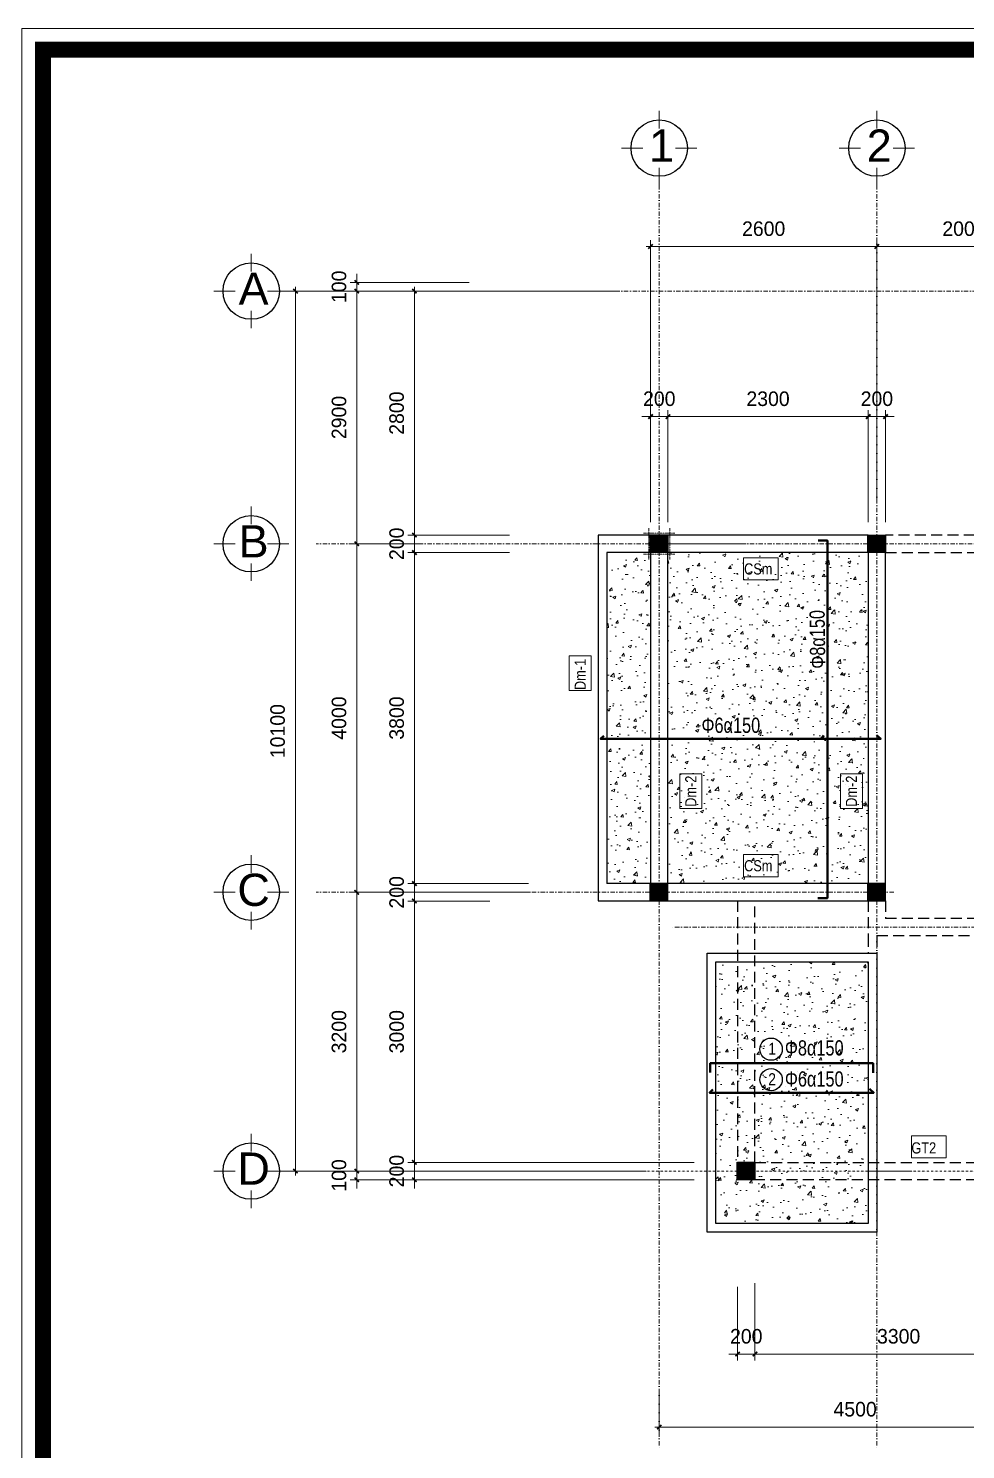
# Model space of a CAD drawing. Header units: millimetres. Extents: x 615730 to 2792744, y 139412 to 597571.
# Drawn here: x 1118834 to 1129596, y 239123 to 255435 of the extents above; entities that cross this region are included whole.
import ezdxf
from ezdxf.enums import TextEntityAlignment as Align

# ---------------------------------------------------------------- set-up
doc = ezdxf.new("R2010")
doc.units = ezdxf.units.MM
doc.header["$MEASUREMENT"] = 0
doc.header["$PDMODE"] = 34
for name, pattern in [('ACAD_ISO03W100', [30, 12, -18]), ('CAPNUOC', [4, 2.5, -0.5, 0.5, -0.5]), ('DASHDOT', [1, 0.5, -0.25, 0, -0.25]), ('HIDDEN2', [0.1875, 0.125, -0.0625])]:
    doc.linetypes.add(name, pattern=pattern)
doc.layers.get('0').update_dxf_attribs({"lineweight": 5})
for name, color, linetype, lineweight in [('0.1(9)', 9, 'Continuous', 13), ('2', 2, 'Continuous', 15), ('3', 7, 'Continuous', 18), ('CAT', 11, 'Continuous', 40), ('KT', 148, 'Continuous', 18), ('NET-THAY', 4, 'Continuous', 20), ('NETMANH', 155, 'Continuous', 13), ('NETNGOAITUONG', 1, 'Continuous', 40), ('None', 7, 'Continuous', 15), ('thay', 7, 'Continuous', 15), ('THEP DOC', 1, 'Continuous', 70), ('TIM TRUC', 149, 'DASHDOT', 9), ('TRUC', 155, 'CAPNUOC', 5), ('TUONG', 6, 'Continuous', 35), ('vat dung', 147, 'Continuous', 9), ('VLIEU', 250, 'Continuous', 9)]:
    doc.layers.add(name, color=color, linetype=linetype, lineweight=lineweight)
for name, color, linetype in [('2L', 7, 'Continuous'), ('5L', 1, 'Continuous'), ('GHI CHU', 2, 'Continuous'), ('GHICHU', 40, 'Continuous'), ('H', 252, 'Continuous'), ('L', 3, 'Continuous'), ('LAYER70', 5, 'Continuous'), ('NET MANH', 252, 'Continuous'), ('netthay', 3, 'Continuous'), ('TEXT', 2, 'Continuous')]:
    doc.layers.add(name, color=color, linetype=linetype)
doc.styles.add('BOLE', font='txt.shx')
doc.styles.add('H280', font='', dxfattribs={"height": 200})
doc.styles.add('HOA A1', font='', dxfattribs={"height": 250})
doc.styles.add('KT OZON', font='', dxfattribs={"height": 200})
doc.styles.add('STYLE1', font='')
doc.styles.add('VNI-AVO', font='vni-roms.shx')
doc.styles.get('H280').set_extended_font_data('VNI-Avo')
doc.styles.get('HOA A1').set_extended_font_data('VNI-Helve-Condense')
doc.styles.get('KT OZON').set_extended_font_data('VNI-Helve')
doc.styles.get('STYLE1').set_extended_font_data('VNI-Helve-Condense')
doc.dimstyles.new('1-50b', dxfattribs={"dimtxt": 167, "dimasz": 50, "dimexe": 75, "dimexo": 150, "dimgap": 120, "dimtad": 1, "dimdec": 0, "dimzin": 12, "dimtxsty": 'VNI-AVO', "dimblk": ']', "dimcen": 0, "dimdle": 50, "dimclrd": 252, "dimclre": 252, "dimclrt": 2, "dimadec": 0, "dimazin": 0, "dimtfac": 1, "dimtdec": 0, "dimtix": 1, "dimtmove": 2, "dimatfit": 0, "dimldrblk": 'OPEN90', "dimfxl": 1, "dimlwd": -1, "dimlwe": -1, "dimarcsym": 0})
pattern_1 = [(50, (0, 0), (358.63009, -31.37607), [37.5, -412.5]), (355, (0, 0), (-69.37567, 376.09607), [30, -330]), (100.4514, (29.9, -2.6), (289.25469, 344.71977), [31.8701, -350.57106]), (46.1842, (0, 100), (533.62052, -82.7595), [56.25, -618.75]), (96.6356, (44.47, 93.1), (467.33135, 487.05894), [47.80514, -525.8565]), (351.1842, (0, 100), (467.33097, 487.0593), [45, -495]), (21, (50, 75), (298.453526, -201.309445), [37.5, -412.5]), (326, (50, 75), (121.65767, 362.57502), [30, -330]), (71.4514, (74.87, 58.22), (420.11131, 161.26525), [31.8701, -350.57106]), (37.5, (0, 0), (6.079928, 166.446927), [0, -326, 0, -335, 0, -331.25]), (7.5, (0, 0), (131.53477, 197.205856), [0, -191, 0, -318.5, 0, -126.25]), (327.5, (-111.5, 0), (266.911218, -11.277436), [0, -125, 0, -390, 0, -517.5]), (317.5, (-161.5, 0), (291.593085, 50.05249), [0, -162.5, 0, -259, 0, -367.5])]

# ---------------------------------------------------------------- blocks, each defined once
blk = doc.blocks.new('TRUC 1')
at = {"ltscale": 50}
blk.add_circle((0, -9525), 8572, dxfattribs=at)
at = {"layer": '0.1(9)', "ltscale": 50}
for p, q in [((0, -3572), (0, 1782)), ((-4942, -9525), (-11427, -9525)), ((4942, -9525), (11427, -9525)), ((0, -15478), (0, -20832))]:
    blk.add_line(p, q, dxfattribs=at)
at = {"layer": 'TEXT', "ltscale": 50, "style": 'H280'}
blk.add_attdef('1', text='', height=10478, dxfattribs=at).set_placement((-214, -4892), align=Align.CENTER)
blk = doc.blocks.new(']')
for p, q in [((1, 0), (-1, 0)), ((0, 1), (0, -1))]:
    blk.add_line(p, q)
at = {"color": 9, "const_width": 0.4}
blk.add_lwpolyline([(-0.51, -0.51), (0.51, 0.51)], dxfattribs=at)
blk = doc.blocks.new('*D1695')
at = {"layer": 'DEFPOINTS', "color": 0, "ltscale": 10, "transparency": 16777216}
for p in [(1126178, 250979), (1125978, 249619, -13), (1126178, 249619, -13)]:
    blk.add_point(p, dxfattribs=at)
at = {"layer": 'KT', "color": 252, "ltscale": 10, "transparency": 16777216}
for p, q in [((1125978, 249769), (1125978, 251054)), ((1126178, 249769), (1126178, 251054)), ((1125928, 250979), (1125878, 250979)), ((1125978, 250979), (1126178, 250979)), ((1126228, 250979), (1126278, 250979))]:
    blk.add_line(p, q, dxfattribs=at)
at = {"layer": 'KT', "color": 252, "ltscale": 10, "transparency": 16777216, "xscale": 50, "yscale": 50, "zscale": 50}
blk.add_blockref(']', (1125978, 250979), dxfattribs=at)
at = {"layer": 'KT', "color": 252, "ltscale": 10, "transparency": 16777216, "xscale": 50, "yscale": 50, "zscale": 50, "rotation": 180}
blk.add_blockref(']', (1126178, 250979), dxfattribs=at)
at = {"layer": 'KT', "color": 2, "ltscale": 10, "transparency": 16777216, "insert": (1126078, 251183), "char_height": 167, "attachment_point": 5, "style": 'VNI-AVO'}
blk.add_mtext('200', dxfattribs=at)
blk = doc.blocks.new('_Open90')
at = {"color": 0, "linetype": 'ByBlock', "lineweight": -2}
for p, q in [((0, 0), (-1, 0)), ((-0.5, 0.5), (0, 0)), ((0, 0), (-0.5, -0.5))]:
    blk.add_line(p, q, dxfattribs=at)
blk = doc.blocks.new('*D1696')
at = {"layer": 'DEFPOINTS', "color": 0, "ltscale": 10, "transparency": 16777216}
for p in [(1128477, 250979), (1126178, 249619, -13), (1128477, 249619)]:
    blk.add_point(p, dxfattribs=at)
at = {"layer": 'KT', "color": 252, "ltscale": 10, "transparency": 16777216}
for p, q in [((1126178, 249769), (1126178, 251054)), ((1128477, 249769), (1128477, 251054)), ((1126228, 250979), (1128427, 250979))]:
    blk.add_line(p, q, dxfattribs=at)
at = {"layer": 'KT', "color": 252, "ltscale": 10, "transparency": 16777216, "xscale": 50, "yscale": 50, "zscale": 50, "rotation": 180}
blk.add_blockref(']', (1126178, 250979), dxfattribs=at)
at = {"layer": 'KT', "color": 252, "ltscale": 10, "transparency": 16777216, "xscale": 50, "yscale": 50, "zscale": 50}
blk.add_blockref(']', (1128477, 250979), dxfattribs=at)
at = {"layer": 'KT', "color": 2, "ltscale": 10, "transparency": 16777216, "insert": (1127327, 251183), "char_height": 167, "attachment_point": 5, "style": 'VNI-AVO'}
blk.add_mtext('2300', dxfattribs=at)
blk = doc.blocks.new('*D1697')
at = {"layer": 'DEFPOINTS', "color": 0, "ltscale": 10, "transparency": 16777216}
for p in [(1128677, 250979), (1128477, 249619), (1128677, 249619)]:
    blk.add_point(p, dxfattribs=at)
at = {"layer": 'KT', "color": 252, "ltscale": 10, "transparency": 16777216}
for p, q in [((1128477, 249769), (1128477, 251054)), ((1128677, 249769), (1128677, 251054)), ((1128427, 250979), (1128377, 250979)), ((1128477, 250979), (1128677, 250979)), ((1128727, 250979), (1128777, 250979))]:
    blk.add_line(p, q, dxfattribs=at)
at = {"layer": 'KT', "color": 252, "ltscale": 10, "transparency": 16777216, "xscale": 50, "yscale": 50, "zscale": 50}
blk.add_blockref(']', (1128477, 250979), dxfattribs=at)
at = {"layer": 'KT', "color": 252, "ltscale": 10, "transparency": 16777216, "xscale": 50, "yscale": 50, "zscale": 50, "rotation": 180}
blk.add_blockref(']', (1128677, 250979), dxfattribs=at)
at = {"layer": 'KT', "color": 2, "ltscale": 10, "transparency": 16777216, "insert": (1128577, 251183), "char_height": 167, "attachment_point": 5, "style": 'VNI-AVO'}
blk.add_mtext('200', dxfattribs=at)
blk = doc.blocks.new('*D1703')
at = {"layer": 'DEFPOINTS', "color": 0, "ltscale": 10, "transparency": 16777216}
for p in [(1128577, 252931), (1125978, 249856), (1128577, 249856)]:
    blk.add_point(p, dxfattribs=at)
at = {"layer": 'KT', "color": 252, "ltscale": 10, "transparency": 16777216}
for p, q in [((1125978, 250006), (1125978, 253006)), ((1128577, 250006), (1128577, 253006)), ((1126028, 252931), (1128527, 252931))]:
    blk.add_line(p, q, dxfattribs=at)
at = {"layer": 'KT', "color": 252, "ltscale": 10, "transparency": 16777216, "xscale": 50, "yscale": 50, "zscale": 50, "rotation": 180}
blk.add_blockref(']', (1125978, 252931), dxfattribs=at)
at = {"layer": 'KT', "color": 252, "ltscale": 10, "transparency": 16777216, "xscale": 50, "yscale": 50, "zscale": 50}
blk.add_blockref(']', (1128577, 252931), dxfattribs=at)
at = {"layer": 'KT', "color": 2, "ltscale": 10, "transparency": 16777216, "insert": (1127277, 253135), "char_height": 167, "attachment_point": 5, "style": 'VNI-AVO'}
blk.add_mtext('2600', dxfattribs=at)
blk = doc.blocks.new('*D1704')
at = {"layer": 'DEFPOINTS', "color": 0, "ltscale": 10, "transparency": 16777216}
for p in [(1130577, 252931), (1130577, 252419, 0), (1128577, 251956)]:
    blk.add_point(p, dxfattribs=at)
at = {"layer": 'KT', "color": 252, "ltscale": 10, "transparency": 16777216}
for p, q in [((1128577, 252106), (1128577, 253006)), ((1130577, 252569), (1130577, 253006)), ((1128627, 252931), (1130527, 252931))]:
    blk.add_line(p, q, dxfattribs=at)
at = {"layer": 'KT', "color": 252, "ltscale": 10, "transparency": 16777216, "xscale": 50, "yscale": 50, "zscale": 50, "rotation": 180}
blk.add_blockref(']', (1128577, 252931), dxfattribs=at)
at = {"layer": 'KT', "color": 252, "ltscale": 10, "transparency": 16777216, "xscale": 50, "yscale": 50, "zscale": 50}
blk.add_blockref(']', (1130577, 252931), dxfattribs=at)
at = {"layer": 'KT', "color": 2, "ltscale": 10, "transparency": 16777216, "insert": (1129577, 253135), "char_height": 167, "attachment_point": 5, "style": 'VNI-AVO'}
blk.add_mtext('2000', dxfattribs=at)
blk = doc.blocks.new('*D1712')
at = {"layer": 'DEFPOINTS', "color": 0, "ltscale": 10, "transparency": 16777216}
for p in [(1124119, 249619), (1123266, 249419), (1124509, 249419)]:
    blk.add_point(p, dxfattribs=at)
at = {"layer": 'KT', "color": 252, "ltscale": 10, "transparency": 16777216}
for p, q in [((1123969, 249619), (1123191, 249619)), ((1123266, 249669), (1123266, 249719)), ((1123266, 249619), (1123266, 249419)), ((1124359, 249419), (1123191, 249419)), ((1123266, 249369), (1123266, 249319))]:
    blk.add_line(p, q, dxfattribs=at)
at = {"layer": 'KT', "color": 252, "ltscale": 10, "transparency": 16777216, "xscale": 50, "yscale": 50, "zscale": 50}
for p, rotation in [((1123266, 249619), 270), ((1123266, 249419), 90)]:
    blk.add_blockref(']', p, dxfattribs=dict(at, rotation=rotation))
at = {"layer": 'KT', "color": 2, "ltscale": 10, "transparency": 16777216, "insert": (1123063, 249519), "char_height": 167, "attachment_point": 5, "rotation": 90, "style": 'VNI-AVO'}
blk.add_mtext('200', dxfattribs=at)
blk = doc.blocks.new('*D1713')
at = {"layer": 'DEFPOINTS', "color": 0, "ltscale": 10, "transparency": 16777216}
for p in [(1124509, 249419), (1123266, 245619), (1124725, 245619)]:
    blk.add_point(p, dxfattribs=at)
at = {"layer": 'KT', "color": 252, "ltscale": 10, "transparency": 16777216}
for p, q in [((1124359, 249419), (1123191, 249419)), ((1123266, 249369), (1123266, 245669)), ((1124575, 245619), (1123191, 245619))]:
    blk.add_line(p, q, dxfattribs=at)
at = {"layer": 'KT', "color": 252, "ltscale": 10, "transparency": 16777216, "xscale": 50, "yscale": 50, "zscale": 50}
for p, rotation in [((1123266, 249419), 90), ((1123266, 245619), 270)]:
    blk.add_blockref(']', p, dxfattribs=dict(at, rotation=rotation))
at = {"layer": 'KT', "color": 2, "ltscale": 10, "transparency": 16777216, "insert": (1123063, 247519), "char_height": 167, "attachment_point": 5, "rotation": 90, "style": 'VNI-AVO'}
blk.add_mtext('3800', dxfattribs=at)
blk = doc.blocks.new('*D1714')
at = {"layer": 'DEFPOINTS', "color": 0, "ltscale": 10, "transparency": 16777216}
for p in [(1124725, 245619), (1123266, 245419), (1124283, 245419)]:
    blk.add_point(p, dxfattribs=at)
at = {"layer": 'KT', "color": 252, "ltscale": 10, "transparency": 16777216}
for p, q in [((1123266, 245669), (1123266, 245719)), ((1124575, 245619), (1123191, 245619)), ((1123266, 245619), (1123266, 245419)), ((1124133, 245419), (1123191, 245419)), ((1123266, 245369), (1123266, 245319))]:
    blk.add_line(p, q, dxfattribs=at)
at = {"layer": 'KT', "color": 252, "ltscale": 10, "transparency": 16777216, "xscale": 50, "yscale": 50, "zscale": 50}
for p, rotation in [((1123266, 245619), 270), ((1123266, 245419), 90)]:
    blk.add_blockref(']', p, dxfattribs=dict(at, rotation=rotation))
at = {"layer": 'KT', "color": 2, "ltscale": 10, "transparency": 16777216, "insert": (1123063, 245519), "char_height": 167, "attachment_point": 5, "rotation": 90, "style": 'VNI-AVO'}
blk.add_mtext('200', dxfattribs=at)
blk = doc.blocks.new('*D1715')
at = {"layer": 'DEFPOINTS', "color": 0, "ltscale": 10, "transparency": 16777216}
for p in [(1124283, 245419), (1123266, 242419), (1126628, 242419)]:
    blk.add_point(p, dxfattribs=at)
at = {"layer": 'KT', "color": 252, "ltscale": 10, "transparency": 16777216}
for p, q in [((1124133, 245419), (1123191, 245419)), ((1123266, 245369), (1123266, 242469)), ((1126478, 242419), (1123191, 242419))]:
    blk.add_line(p, q, dxfattribs=at)
at = {"layer": 'KT', "color": 252, "ltscale": 10, "transparency": 16777216, "xscale": 50, "yscale": 50, "zscale": 50}
for p, rotation in [((1123266, 245419), 90), ((1123266, 242419), 270)]:
    blk.add_blockref(']', p, dxfattribs=dict(at, rotation=rotation))
at = {"layer": 'KT', "color": 2, "ltscale": 10, "transparency": 16777216, "insert": (1123063, 243919), "char_height": 167, "attachment_point": 5, "rotation": 90, "style": 'VNI-AVO'}
blk.add_mtext('3000', dxfattribs=at)
blk = doc.blocks.new('*D1716')
at = {"layer": 'DEFPOINTS', "color": 0, "ltscale": 10, "transparency": 16777216}
for p in [(1126628, 242419), (1123266, 242219), (1126628, 242219)]:
    blk.add_point(p, dxfattribs=at)
at = {"layer": 'KT', "color": 252, "ltscale": 10, "transparency": 16777216}
for p, q in [((1126478, 242419), (1123191, 242419)), ((1123266, 242469), (1123266, 242519)), ((1123266, 242419), (1123266, 242219)), ((1126478, 242219), (1123191, 242219)), ((1123266, 242169), (1123266, 242119))]:
    blk.add_line(p, q, dxfattribs=at)
at = {"layer": 'KT', "color": 252, "ltscale": 10, "transparency": 16777216, "xscale": 50, "yscale": 50, "zscale": 50}
for p, rotation in [((1123266, 242419), 270), ((1123266, 242219), 90)]:
    blk.add_blockref(']', p, dxfattribs=dict(at, rotation=rotation))
at = {"layer": 'KT', "color": 2, "ltscale": 10, "transparency": 16777216, "insert": (1123063, 242319), "char_height": 167, "attachment_point": 5, "rotation": 90, "style": 'VNI-AVO'}
blk.add_mtext('200', dxfattribs=at)
blk = doc.blocks.new('*D1717')
at = {"layer": 'DEFPOINTS', "color": 0, "ltscale": 10, "transparency": 16777216}
for p in [(1123266, 252419), (1125777, 252419, 0), (1124509, 249619)]:
    blk.add_point(p, dxfattribs=at)
at = {"layer": 'KT', "color": 252, "ltscale": 10, "transparency": 16777216}
for p, q in [((1125627, 252419), (1123191, 252419)), ((1123266, 249669), (1123266, 252369)), ((1124359, 249619), (1123191, 249619))]:
    blk.add_line(p, q, dxfattribs=at)
at = {"layer": 'KT', "color": 252, "ltscale": 10, "transparency": 16777216, "xscale": 50, "yscale": 50, "zscale": 50}
for p, rotation in [((1123266, 252419), 90), ((1123266, 249619), 270)]:
    blk.add_blockref(']', p, dxfattribs=dict(at, rotation=rotation))
at = {"layer": 'KT', "color": 2, "ltscale": 10, "transparency": 16777216, "insert": (1123063, 251019), "char_height": 167, "attachment_point": 5, "rotation": 90, "style": 'VNI-AVO'}
blk.add_mtext('2800', dxfattribs=at)
blk = doc.blocks.new('*D1718')
at = {"layer": 'DEFPOINTS', "color": 0, "ltscale": 10, "transparency": 16777216}
for p in [(1123502, 252419), (1122604, 249519), (1123502, 249519)]:
    blk.add_point(p, dxfattribs=at)
at = {"layer": 'KT', "color": 252, "ltscale": 10, "transparency": 16777216}
for p, q in [((1123352, 252419), (1122529, 252419)), ((1122604, 252369), (1122604, 249569)), ((1123352, 249519), (1122529, 249519))]:
    blk.add_line(p, q, dxfattribs=at)
at = {"layer": 'KT', "color": 252, "ltscale": 10, "transparency": 16777216, "xscale": 50, "yscale": 50, "zscale": 50}
for p, rotation in [((1122604, 252419), 90), ((1122604, 249519), 270)]:
    blk.add_blockref(']', p, dxfattribs=dict(at, rotation=rotation))
at = {"layer": 'KT', "color": 2, "ltscale": 10, "transparency": 16777216, "insert": (1122401, 250969), "char_height": 167, "attachment_point": 5, "rotation": 90, "style": 'VNI-AVO'}
blk.add_mtext('2900', dxfattribs=at)
blk = doc.blocks.new('*D1719')
at = {"layer": 'DEFPOINTS', "color": 0, "ltscale": 10, "transparency": 16777216}
for p in [(1123502, 249519), (1122604, 245519), (1124746, 245519)]:
    blk.add_point(p, dxfattribs=at)
at = {"layer": 'KT', "color": 252, "ltscale": 10, "transparency": 16777216}
for p, q in [((1123352, 249519), (1122529, 249519)), ((1122604, 249469), (1122604, 245569)), ((1124596, 245519), (1122529, 245519))]:
    blk.add_line(p, q, dxfattribs=at)
at = {"layer": 'KT', "color": 252, "ltscale": 10, "transparency": 16777216, "xscale": 50, "yscale": 50, "zscale": 50}
for p, rotation in [((1122604, 249519), 90), ((1122604, 245519), 270)]:
    blk.add_blockref(']', p, dxfattribs=dict(at, rotation=rotation))
at = {"layer": 'KT', "color": 2, "ltscale": 10, "transparency": 16777216, "insert": (1122401, 247519), "char_height": 167, "attachment_point": 5, "rotation": 90, "style": 'VNI-AVO'}
blk.add_mtext('4000', dxfattribs=at)
blk = doc.blocks.new('*D1720')
at = {"layer": 'DEFPOINTS', "color": 0, "ltscale": 10, "transparency": 16777216}
for p in [(1124746, 245519), (1122604, 242319), (1126078, 242319)]:
    blk.add_point(p, dxfattribs=at)
at = {"layer": 'KT', "color": 252, "ltscale": 10, "transparency": 16777216}
for p, q in [((1124596, 245519), (1122529, 245519)), ((1122604, 245469), (1122604, 242369)), ((1125928, 242319), (1122529, 242319))]:
    blk.add_line(p, q, dxfattribs=at)
at = {"layer": 'KT', "color": 252, "ltscale": 10, "transparency": 16777216, "xscale": 50, "yscale": 50, "zscale": 50}
for p, rotation in [((1122604, 245519), 90), ((1122604, 242319), 270)]:
    blk.add_blockref(']', p, dxfattribs=dict(at, rotation=rotation))
at = {"layer": 'KT', "color": 2, "ltscale": 10, "transparency": 16777216, "insert": (1122401, 243919), "char_height": 167, "attachment_point": 5, "rotation": 90, "style": 'VNI-AVO'}
blk.add_mtext('3200', dxfattribs=at)
blk = doc.blocks.new('*D1721')
at = {"layer": 'DEFPOINTS', "color": 0, "ltscale": 10, "transparency": 16777216}
for p in [(1124047, 242319), (1122604, 242219), (1124047, 242219)]:
    blk.add_point(p, dxfattribs=at)
at = {"layer": 'KT', "color": 252, "ltscale": 10, "transparency": 16777216}
for p, q in [((1122604, 242369), (1122604, 242419)), ((1123897, 242319), (1122529, 242319)), ((1122604, 242319), (1122604, 242219)), ((1123897, 242219), (1122529, 242219)), ((1122604, 242169), (1122604, 242119))]:
    blk.add_line(p, q, dxfattribs=at)
at = {"layer": 'KT', "color": 252, "ltscale": 10, "transparency": 16777216, "xscale": 50, "yscale": 50, "zscale": 50}
for p, rotation in [((1122604, 242319), 270), ((1122604, 242219), 90)]:
    blk.add_blockref(']', p, dxfattribs=dict(at, rotation=rotation))
at = {"layer": 'KT', "color": 2, "ltscale": 10, "transparency": 16777216, "insert": (1122401, 242269), "char_height": 167, "attachment_point": 5, "rotation": 90, "style": 'VNI-AVO'}
blk.add_mtext('100', dxfattribs=at)
blk = doc.blocks.new('*D1722')
at = {"layer": 'DEFPOINTS', "color": 0, "ltscale": 10, "transparency": 16777216}
for p in [(1122604, 252519), (1124047, 252519), (1124047, 252419)]:
    blk.add_point(p, dxfattribs=at)
at = {"layer": 'KT', "color": 252, "ltscale": 10, "transparency": 16777216}
for p, q in [((1123897, 252519), (1122529, 252519)), ((1122604, 252569), (1122604, 252619)), ((1122604, 252419), (1122604, 252519)), ((1123897, 252419), (1122529, 252419)), ((1122604, 252369), (1122604, 252319))]:
    blk.add_line(p, q, dxfattribs=at)
at = {"layer": 'KT', "color": 252, "ltscale": 10, "transparency": 16777216, "xscale": 50, "yscale": 50, "zscale": 50}
for p, rotation in [((1122604, 252519), 270), ((1122604, 252419), 90)]:
    blk.add_blockref(']', p, dxfattribs=dict(at, rotation=rotation))
at = {"layer": 'KT', "color": 2, "ltscale": 10, "transparency": 16777216, "insert": (1122401, 252469), "char_height": 167, "attachment_point": 5, "rotation": 90, "style": 'VNI-AVO'}
blk.add_mtext('100', dxfattribs=at)
blk = doc.blocks.new('*D1746')
at = {"layer": 'DEFPOINTS', "color": 0, "ltscale": 10, "transparency": 16777216}
for p in [(1126977, 241139), (1127177, 241183), (1127177, 240219)]:
    blk.add_point(p, dxfattribs=at)
at = {"layer": 'KT', "color": 252, "ltscale": 10, "transparency": 16777216}
for p, q in [((1126977, 240989), (1126977, 240144)), ((1127177, 241033), (1127177, 240144)), ((1126927, 240219), (1126877, 240219)), ((1126977, 240219), (1127177, 240219)), ((1127227, 240219), (1127277, 240219))]:
    blk.add_line(p, q, dxfattribs=at)
at = {"layer": 'KT', "color": 252, "ltscale": 10, "transparency": 16777216, "xscale": 50, "yscale": 50, "zscale": 50}
blk.add_blockref(']', (1126977, 240219), dxfattribs=at)
at = {"layer": 'KT', "color": 252, "ltscale": 10, "transparency": 16777216, "xscale": 50, "yscale": 50, "zscale": 50, "rotation": 180}
blk.add_blockref(']', (1127177, 240219), dxfattribs=at)
at = {"layer": 'KT', "color": 2, "ltscale": 10, "transparency": 16777216, "insert": (1127077, 240422), "char_height": 167, "attachment_point": 5, "style": 'VNI-AVO'}
blk.add_mtext('200', dxfattribs=at)
blk = doc.blocks.new('*D1747')
at = {"layer": 'DEFPOINTS', "color": 0, "ltscale": 10, "transparency": 16777216}
for p in [(1127177, 241183), (1130477, 240869), (1130477, 240219)]:
    blk.add_point(p, dxfattribs=at)
at = {"layer": 'KT', "color": 252, "ltscale": 10, "transparency": 16777216}
for p, q in [((1127177, 241033), (1127177, 240144)), ((1130477, 240719), (1130477, 240144)), ((1127227, 240219), (1130427, 240219))]:
    blk.add_line(p, q, dxfattribs=at)
at = {"layer": 'KT', "color": 252, "ltscale": 10, "transparency": 16777216, "xscale": 50, "yscale": 50, "zscale": 50, "rotation": 180}
blk.add_blockref(']', (1127177, 240219), dxfattribs=at)
at = {"layer": 'KT', "color": 252, "ltscale": 10, "transparency": 16777216, "xscale": 50, "yscale": 50, "zscale": 50}
blk.add_blockref(']', (1130477, 240219), dxfattribs=at)
at = {"layer": 'KT', "color": 2, "ltscale": 10, "transparency": 16777216, "insert": (1128827, 240422), "char_height": 167, "attachment_point": 5, "style": 'VNI-AVO'}
blk.add_mtext('3300', dxfattribs=at)
blk = doc.blocks.new('*D1748')
at = {"layer": 'DEFPOINTS', "color": 0, "ltscale": 10, "transparency": 16777216}
for p in [(1126078, 239954, -12), (1130577, 239954), (1130577, 239381)]:
    blk.add_point(p, dxfattribs=at)
at = {"layer": 'KT', "color": 252, "ltscale": 10, "transparency": 16777216}
for p, q in [((1126078, 239804), (1126078, 239306)), ((1130577, 239804), (1130577, 239306)), ((1126128, 239381), (1130527, 239381))]:
    blk.add_line(p, q, dxfattribs=at)
at = {"layer": 'KT', "color": 252, "ltscale": 10, "transparency": 16777216, "xscale": 50, "yscale": 50, "zscale": 50, "rotation": 180}
blk.add_blockref(']', (1126078, 239381), dxfattribs=at)
at = {"layer": 'KT', "color": 252, "ltscale": 10, "transparency": 16777216, "xscale": 50, "yscale": 50, "zscale": 50}
blk.add_blockref(']', (1130577, 239381), dxfattribs=at)
at = {"layer": 'KT', "color": 2, "ltscale": 10, "transparency": 16777216, "insert": (1128327, 239585), "char_height": 167, "attachment_point": 5, "style": 'VNI-AVO'}
blk.add_mtext('4500', dxfattribs=at)
blk = doc.blocks.new('*D1753')
at = {"layer": 'DEFPOINTS', "color": 0, "ltscale": 10, "transparency": 16777216}
for p in [(1123897, 252419), (1121900, 242319), (1123897, 242319)]:
    blk.add_point(p, dxfattribs=at)
at = {"layer": 'KT', "color": 252, "ltscale": 10, "transparency": 16777216}
for p, q in [((1123747, 252419), (1121825, 252419)), ((1121900, 252369), (1121900, 242369)), ((1123747, 242319), (1121825, 242319))]:
    blk.add_line(p, q, dxfattribs=at)
at = {"layer": 'KT', "color": 252, "ltscale": 10, "transparency": 16777216, "xscale": 50, "yscale": 50, "zscale": 50}
for p, rotation in [((1121900, 252419), 90), ((1121900, 242319), 270)]:
    blk.add_blockref(']', p, dxfattribs=dict(at, rotation=rotation))
at = {"layer": 'KT', "color": 2, "ltscale": 10, "transparency": 16777216, "insert": (1121696, 247369), "char_height": 167, "attachment_point": 5, "rotation": 90, "style": 'VNI-AVO'}
blk.add_mtext('10100', dxfattribs=at)
blk = doc.blocks.new('cc2')
at = {"layer": '2L'}
blk.add_hatch(color=50, dxfattribs=at).paths.add_polyline_path([(-100, 100), (-100, -100), (100, -100), (100, 100)])
at = {"layer": '5L'}
blk.add_lwpolyline([(-100, 100), (100, 100), (100, -100), (-100, -100)], close=True, dxfattribs=at)
at = {"layer": 'TRUC', "color": 9}
for points in [[(-120, 180), (-120, -180)], [(120, 180), (120, -180)], [(-180, 120), (180, 120)], [(-180, -120), (180, -120)]]:
    blk.add_lwpolyline(points, dxfattribs=at)
blk = doc.blocks.new('r')
at = {"layer": 'CAT'}
blk.add_line((988209, 262094), (988209, 261994), dxfattribs=at)
blk.add_line((988209, 262094), (988209, 261994), dxfattribs=at)
at = {"layer": 'NET MANH'}
for points, elevation in [([(988409, 264894), (988209, 264894), (988209, 265094), (988409, 265094)], -140), ([(1000210, 263093), (1000410, 263093), (1000410, 262893), (1000210, 262893)], -1), ([(979610, 262194), (979810, 262194), (979810, 261994), (979610, 261994)], -13), ([(979610, 257994), (979810, 257994), (979810, 258194), (979610, 258194)], -13), ([(982109, 257994), (982309, 257994), (982309, 258194), (982109, 258194)], 50)]:
    blk.add_lwpolyline(points, close=True, dxfattribs=dict(at, elevation=elevation))
for points in [[(993410, 264894), (993610, 264894), (993610, 265094), (993410, 265094)], [(993410, 263193), (993610, 263193), (993610, 262993), (993410, 262993)], [(982110, 262194), (982310, 262194), (982310, 261994), (982110, 261994)], [(988209, 262194), (988409, 262194), (988409, 261994), (988209, 261994)], [(996910, 257794), (997110, 257794), (997110, 257594), (996910, 257594)], [(1000210, 257794), (1000410, 257794), (1000410, 257594), (1000210, 257594)], [(980610, 254994), (980810, 254994), (980810, 254794), (980610, 254794)], [(984110, 254794), (984310, 254794), (984310, 254994), (984110, 254994)], [(989410, 254792), (989610, 254792), (989610, 254992), (989410, 254992)], [(996910, 254394), (997110, 254394), (997110, 254194), (996910, 254194)], [(1000210, 254394), (1000410, 254394), (1000410, 254194), (1000210, 254194)], [(989410, 253594), (989610, 253594), (989610, 253794), (989410, 253794)]]:
    blk.add_lwpolyline(points, close=True, dxfattribs=at)
for points in [[(988409, 265094, -140), (988209, 265094, -140), (988409, 264894, -140), (988209, 264894, -140)], [(993410, 265094), (993610, 265094), (993410, 264894), (993610, 264894)], [(993410, 262993), (993610, 262993), (993410, 263193), (993610, 263193)], [(1000210, 262893, -1), (1000410, 262893, -1), (1000210, 263093, -1), (1000410, 263093, -1)], [(979610, 261994, -13), (979810, 261994, -13), (979610, 262194, -13), (979810, 262194, -13)], [(982110, 261994), (982310, 261994), (982110, 262194), (982310, 262194)], [(988209, 261994), (988409, 261994), (988209, 262194), (988409, 262194)], [(979610, 258194, -13), (979810, 258194, -13), (979610, 257994, -13), (979810, 257994, -13)], [(982109, 258194, 50), (982309, 258194, 50), (982109, 257994, 50), (982309, 257994, 50)], [(996910, 257594), (997110, 257594), (996910, 257794), (997110, 257794)], [(1000210, 257594), (1000410, 257594), (1000210, 257794), (1000410, 257794)], [(980610, 254794), (980810, 254794), (980610, 254994), (980810, 254994)], [(984110, 254994), (984310, 254994), (984110, 254794), (984310, 254794)], [(989410, 254992), (989610, 254992), (989410, 254792), (989610, 254792)], [(996910, 254194), (997110, 254194), (996910, 254394), (997110, 254394)], [(1000210, 254194), (1000410, 254194), (1000210, 254394), (1000410, 254394)], [(989410, 253794), (989610, 253794), (989410, 253594), (989610, 253594)]]:
    blk.add_solid(points, dxfattribs=at)
at = {"layer": 'NETNGOAITUONG'}
for p, q in [((988409, 264894, -140), (988409, 265094, -140)), ((993410, 264894), (993410, 265094)), ((993410, 263193), (993410, 262993)), ((1000210, 263093, -1), (1000210, 262893, -1)), ((979610, 262194, -13), (979610, 261994, -13)), ((982110, 262194), (982110, 261994)), ((988209, 262194), (988209, 261994)), ((979610, 257994, -13), (979610, 258194, -13)), ((982109, 257994, 50), (982109, 258194, 50)), ((996910, 257794), (996910, 257594)), ((1000210, 257794), (1000210, 257594)), ((980610, 254994), (980610, 254794)), ((984110, 254794), (984110, 254994)), ((996910, 254394), (996910, 254194)), ((1000210, 254394), (1000210, 254194))]:
    blk.add_line(p, q, dxfattribs=at)
blk.add_lwpolyline([(989410, 253595), (989410, 253595)], dxfattribs=at)
at = {"layer": 'VLIEU', "ltscale": 10}
blk.add_line((996910, 254194, 280), (996910, 254108, 280), dxfattribs=at)
blk = doc.blocks.new('SO')
at = {"layer": 'GHICHU'}
blk.add_circle((202, 0), 233, dxfattribs=at)
at = {"layer": 'THEP DOC', "style": 'BOLE'}
blk.add_attdef('23', text='', height=200, dxfattribs=at).set_placement((214, 7), align=Align.MIDDLE)

msp = doc.modelspace()

# ---------------------------------------------------------------- hatches: boundary and pattern name
at = {"layer": 'VLIEU', "ltscale": 10}
h = msp.add_hatch(dxfattribs=at)
h.set_pattern_fill('AR-CONC', color=256, scale=50, style=0)
h.set_pattern_definition(pattern_1)
h.paths.add_polyline_path([(1125977.5, 249399.5), (1125957.5, 249399.5), (1125957.5, 249419.5), (1125477.5, 249419.5), (1125477.5, 247616.8), (1125977.5, 247616.8)])
h.paths.add_polyline_path([(1125477.5, 247616.8), (1125477.5, 247279), (1125977.5, 247279), (1125977.5, 247616.8)])
h.paths.add_polyline_path([(1125477.5, 245619.5), (1125977.5, 245619.5), (1125977.5, 247279), (1125477.5, 247279)])
h.paths.add_polyline_path([(1126177.5, 247279), (1126177.5, 245619.5), (1128476.8, 245619.5), (1128476.9, 247279)])
h.paths.add_polyline_path([(1128476.9, 247279), (1128476.9, 247616.8), (1126177.5, 247616.8), (1126177.5, 247279)])
h.paths.add_polyline_path([(1126177.5, 247616.8), (1128476.9, 247616.8), (1128477, 249419.5), (1126197.5, 249419.5), (1126197.5, 249399.5), (1126177.5, 249399.5)])
h.paths.add_polyline_path([(1126463.7, 247567.5), (1127325.2, 247567.5), (1127325.2, 247301), (1126463.7, 247301)], flags=24)
h = msp.add_hatch(dxfattribs=at)
h.set_pattern_fill('AR-CONC', color=256, scale=50, style=0)
h.set_pattern_definition(pattern_1)
h.paths.add_polyline_path([(1128476.8, 244719.5), (1128476.8, 241719.2), (1126728.1, 241719.2), (1126728.1, 244719.2)])

# ---------------------------------------------------------------- linework, layer by layer
at = {"layer": '2', "lineweight": 40, "ltscale": 2, "elevation": -13.1}
msp.add_lwpolyline([(1125443.1, 247316.3), (1125404.9, 247279), (1128620.9, 247279), (1128573.5, 247323.1)], dxfattribs=at)
at = {"layer": '2', "lineweight": 40, "ltscale": 2}
msp.add_lwpolyline([(1126693.7, 243256.5), (1126655.6, 243219.2), (1128540.4, 243219.2), (1128493, 243263.3)], dxfattribs=at)
at = {"layer": '3'}
msp.add_line((1126628.1, 243097), (1126628.1, 243497), dxfattribs=at)
at = {"layer": 'H', "const_width": 182.5, "elevation": -15.9}
msp.add_lwpolyline([(1119001.1, 230131.1), (1154644.9, 230131.1), (1154644.9, 255191.2), (1119001.1, 255191.2)], close=True, dxfattribs=at)
at = {"layer": 'L', "ltscale": 10}
for points, elevation in [([(1128477, 249619.5), (1125377.5, 249619.5), (1125377.5, 245419.5), (1126977, 245419.5)], -13.1), ([(1125477.5, 249419.5), (1125477.5, 245619.5)], -13.1), ([(1125977.5, 249419.5), (1125977.5, 245619.5)], -13.1), ([(1128676.8, 245419.5), (1128677, 249419.5)], 50.3)]:
    msp.add_lwpolyline(points, dxfattribs=dict(at, elevation=elevation))
for points in [[(1128477, 249419.5), (1125477.5, 249419.5)], [(1126177.5, 245619.5), (1126177.5, 249419.5)], [(1128477, 249419.5), (1128476.8, 245619.5)], [(1128476.8, 245619.5), (1125477.5, 245619.5)], [(1126977, 245419.5), (1128476.8, 245419.5)], [(1128577, 244819.5), (1128577, 241619.2), (1126628.1, 241619.2), (1126628.1, 244819.2), (1128577, 244819.5)], [(1128476.8, 244719.5), (1128476.8, 241719.2), (1126728.1, 241719.2), (1126728.1, 244719.2), (1128476.8, 244719.5)]]:
    msp.add_lwpolyline(points, dxfattribs=at)
at = {"layer": 'LAYER70', "linetype": 'HIDDEN2', "ltscale": 1000}
for points in [[(1134576.5, 249619.5), (1128677, 249619.5)], [(1128677, 249419.5), (1134576.5, 249419.5)], [(1126977, 245419.5), (1126977, 242419.5), (1127177, 242419.5), (1127177, 245419.5), (1127177, 245419.5)], [(1130677, 243319.5), (1130677, 245219.5), (1128676.8, 245219.5)], [(1128476.8, 245019.5), (1128476.8, 244819.5)], [(1130577, 242419.5), (1130577, 245019.5), (1128577, 245019.5)], [(1128577, 245019.5), (1128577.1, 244819.5)], [(1127177, 242419.5), (1128476.8, 242419.5)], [(1128476.8, 242419.5), (1130477, 242419.5)]]:
    msp.add_lwpolyline(points, dxfattribs=at)
for points, elevation in [([(1128476.8, 245419.5), (1128476.8, 245019.5)], 15.9), ([(1128676.8, 245419.5), (1128676.8, 245219.5)], 63.4), ([(1126977, 242222.9), (1130477, 242222.9)], 280)]:
    msp.add_lwpolyline(points, dxfattribs=dict(at, elevation=elevation))
at = {"layer": 'NET MANH'}
for points, elevation in [([(1125977.5, 249619.5), (1126177.5, 249619.5), (1126177.5, 249419.5), (1125977.5, 249419.5)], -13.1), ([(1125977.5, 249619.5), (1126177.5, 249619.5), (1126177.5, 249419.5), (1125977.5, 249419.5)], -12.1), ([(1125977.5, 245419.5), (1126177.5, 245419.5), (1126177.5, 245619.5), (1125977.5, 245619.5)], -13.1), ([(1128476.8, 245419.5), (1128676.8, 245419.5), (1128676.8, 245619.5), (1128476.8, 245619.5)], 50.3)]:
    msp.add_lwpolyline(points, close=True, dxfattribs=dict(at, elevation=elevation))
for points in [[(1128477, 249619.5), (1128677, 249619.5), (1128677, 249419.5), (1128477, 249419.5)], [(1126977, 242419.5), (1127177, 242419.5), (1127177, 242219.5), (1126977, 242219.5)]]:
    msp.add_lwpolyline(points, close=True, dxfattribs=at)
for points in [[(1125977.5, 249419.5, -13.1), (1126177.5, 249419.5, -13.1), (1125977.5, 249619.5, -13.1), (1126177.5, 249619.5, -13.1)], [(1125977.5, 249419.5, -12.1), (1126177.5, 249419.5, -12.1), (1125977.5, 249619.5, -12.1), (1126177.5, 249619.5, -12.1)], [(1128477, 249419.5), (1128677, 249419.5), (1128477, 249619.5), (1128677, 249619.5)], [(1125977.5, 245619.5, -13.1), (1126177.5, 245619.5, -13.1), (1125977.5, 245419.5, -13.1), (1126177.5, 245419.5, -13.1)], [(1128476.8, 245619.5, 50.3), (1128676.8, 245619.5, 50.3), (1128476.8, 245419.5, 50.3), (1128676.8, 245419.5, 50.3)], [(1126977, 242219.5), (1127177, 242219.5), (1126977, 242419.5), (1127177, 242419.5)]]:
    msp.add_solid(points, dxfattribs=at)
at = {"layer": 'NET-THAY'}
msp.add_line((1127077, 249519.5, 159.3), (1125977.5, 249519.5, 64.6), dxfattribs=at)
at = {"layer": 'NETMANH', "ltscale": 2}
for points in [[(1127047.1, 249358.1), (1127444.7, 249358.1), (1127444.7, 249104.3), (1127047.1, 249104.3)], [(1126312.9, 246479.6), (1126312.9, 246877.3), (1126566.7, 246877.3), (1126566.7, 246479.6)], [(1128157.3, 246479.6), (1128157.3, 246877.3), (1128411.1, 246877.3), (1128411.1, 246479.6)], [(1127047.1, 245951.3), (1127444.7, 245951.3), (1127444.7, 245697.4), (1127047.1, 245697.4)], [(1128976.2, 242724), (1129373.8, 242724), (1129373.8, 242470.1), (1128976.2, 242470.1)]]:
    msp.add_lwpolyline(points, close=True, dxfattribs=at)
at = {"layer": 'NETMANH', "ltscale": 2, "elevation": -13.1}
msp.add_lwpolyline([(1125042.6, 247834.7), (1125042.6, 248232.3), (1125296.4, 248232.3), (1125296.4, 247834.7)], close=True, dxfattribs=at)
at = {"layer": 'NETNGOAITUONG'}
for p, q in [((1125977.5, 249619.5, -13.1), (1125977.5, 249419.5, -13.1)), ((1128477, 249619.5), (1128477, 249419.5)), ((1125977.5, 245419.5, -13.1), (1125977.5, 245619.5, -13.1)), ((1128476.8, 245419.5, 50.3), (1128476.8, 245619.5, 50.3)), ((1126977, 242419.5), (1126977, 242219.5))]:
    msp.add_line(p, q, dxfattribs=at)
at = {"layer": 'thay', "linetype": 'Continuous', "elevation": -15.9}
msp.add_lwpolyline([(1118757.8, 229887.8), (1154888.2, 229887.8), (1154888.2, 255434.5), (1118757.8, 255434.5)], close=True, dxfattribs=at)
at = {"layer": 'TIM TRUC', "ltscale": 100}
for p, q in [((1126077.5, 253634), (1126077.5, 239122.7, -13.1)), ((1128577, 253634), (1128577, 239122.7)), ((1148445.3, 252419.5, -0.6), (1122137.6, 252419.5, 0)), ((1134776.5, 249519.5), (1122137.6, 249519.5)), ((1128770.1, 245519.5, -13.1), (1122137.6, 245519.5)), ((1148631, 245119.5), (1126217, 245119.5))]:
    msp.add_line(p, q, dxfattribs=at)
at = {"layer": 'TIM TRUC', "ltscale": 50}
msp.add_line((1130677, 242319.5), (1122137.6, 242319.5), dxfattribs=at)
at = {"layer": 'TUONG', "lineweight": 40, "ltscale": 2}
for points in [[(1127902.8, 249556.3), (1128009.1, 249556.3), (1128009.1, 245452.4), (1127900.3, 245452.4)], [(1126662.9, 243450.8), (1126662.9, 243557), (1128533.4, 243557), (1128533.4, 243448.2)]]:
    msp.add_lwpolyline(points, dxfattribs=at)
at = {"layer": 'vat dung', "ltscale": 10}
msp.add_line((1128477, 242319.5), (1128977, 242319.5), dxfattribs=at)

# ---------------------------------------------------------------- block references
at = {"layer": '2L', "rotation": 90}
msp.add_blockref('cc2', (1126077.5, 249519.5, -11), dxfattribs=at)
at = {"layer": 'netthay', "lineweight": -2, "ltscale": 10}
ref = msp.add_blockref('TRUC 1', (1126077.5, 253701.3), dxfattribs=dict(at, xscale=0.03778148023411632, yscale=0.03778148023411632, zscale=0.03778148023411632, rotation=180))
ref.add_attrib('1', '1', dxfattribs={"layer": 'TEXT', "color": 3, "ltscale": 50, "height": 370.2, "style": 'KT OZON'}).set_placement((1126104.2, 253904.3), align=Align.CENTER)
ref = msp.add_blockref('TRUC 1', (1128577, 253701.3), dxfattribs=dict(at, xscale=0.03778148023411632, yscale=0.03778148023411632, zscale=0.03778148023411632, rotation=180))
ref.add_attrib('1', '2', dxfattribs={"layer": 'TEXT', "color": 3, "ltscale": 50, "height": 370.2, "style": 'KT OZON'}).set_placement((1128603.7, 253904.3), align=Align.CENTER)
ref = msp.add_blockref('TRUC 1', (1121393, 252059.6), dxfattribs=dict(at, xscale=0.03778148023411632, yscale=0.03778148023411632, zscale=0.03778148023411632, rotation=180))
ref.add_attrib('1', 'A', dxfattribs={"layer": 'TEXT', "color": 3, "ltscale": 50, "height": 370.2, "style": 'KT OZON'}).set_placement((1121419.7, 252262.6), align=Align.CENTER)
ref = msp.add_blockref('TRUC 1', (1121393, 249159.6), dxfattribs=dict(at, xscale=0.03778148023411632, yscale=0.03778148023411632, zscale=0.03778148023411632, rotation=180))
ref.add_attrib('1', 'B', dxfattribs={"layer": 'TEXT', "color": 3, "ltscale": 50, "height": 370.2, "style": 'KT OZON'}).set_placement((1121419.7, 249362.6), align=Align.CENTER)
ref = msp.add_blockref('TRUC 1', (1121393, 245159.6), dxfattribs=dict(at, xscale=0.03778148023411632, yscale=0.03778148023411632, zscale=0.03778148023411632, rotation=180))
ref.add_attrib('1', 'C', dxfattribs={"layer": 'TEXT', "color": 3, "ltscale": 50, "height": 370.2, "style": 'KT OZON'}).set_placement((1121419.7, 245362.6), align=Align.CENTER)
ref = msp.add_blockref('TRUC 1', (1121393, 241959.6), dxfattribs=dict(at, xscale=0.03778148023411632, yscale=0.03778148023411632, zscale=0.03778148023411632, rotation=180))
ref.add_attrib('1', 'D', dxfattribs={"layer": 'TEXT', "color": 3, "ltscale": 50, "height": 370.2, "style": 'KT OZON'}).set_placement((1121419.7, 242162.6), align=Align.CENTER)
at = {"layer": 'TEXT', "linetype": 'ACAD_ISO03W100', "ltscale": 10}
ref = msp.add_blockref('SO', (1127251.4, 243718.3, 63.4), dxfattribs=dict(at, xscale=0.5487999998731539, yscale=0.5487999998731539, zscale=0.5487999998731539))
ref.add_attrib('23', '1', dxfattribs={"color": 3, "height": 137.2, "style": 'HOA A1'}).set_placement((1127374, 243722.8, 63.4), align=Align.MIDDLE_CENTER)
ref = msp.add_blockref('SO', (1127251.4, 243369.1), dxfattribs=dict(at, xscale=0.5487999998731539, yscale=0.5487999998731539, zscale=0.5487999998731539))
ref.add_attrib('23', '2', dxfattribs={"color": 3, "height": 137.2, "style": 'HOA A1'}).set_placement((1127374, 243373.6), align=Align.MIDDLE_CENTER)
at = {"layer": 'VLIEU'}
msp.add_blockref('r', (146367.3, -12574.1, 13.1), dxfattribs=at)
msp.add_blockref('r', (146367.3, -12574.1, 13.1), dxfattribs=at)

# ---------------------------------------------------------------- texts
at = {"layer": 'GHI CHU', "linetype": 'ACAD_ISO03W100', "lineweight": 25, "insert": (1127810.7, 248028.3), "char_height": 175, "width": 4437.799, "attachment_point": 1, "rotation": 90.66858, "style": 'STYLE1'}
msp.add_mtext(' {\\fSymbol|b0|i0|c2|p18;\\W0.8;F8a150}', dxfattribs=at)
at = {"layer": 'GHI CHU', "linetype": 'ACAD_ISO03W100', "lineweight": 25, "char_height": 175, "width": 4437.799, "attachment_point": 1, "style": 'STYLE1'}
for s, insert in [(' {\\fSymbol|b0|i0|c2|p18;\\W0.8;F6a150}', (1126507.4, 247523.8, -13.1)), (' {\\fSymbol|b0|i0|c2|p18;\\W0.8;F8a150}', (1127465, 243820.6)), (' {\\fSymbol|b0|i0|c2|p18;\\W0.8;F6a150}', (1127465, 243464))]:
    msp.add_mtext(s, dxfattribs=dict(at, insert=insert))
at = {"layer": 'None', "ltscale": 2, "char_height": 127.91, "width": 2950.637, "attachment_point": 3, "style": 'STYLE1'}
for s, insert in [('CSm', (1127377.6, 249294.7)), ('CSm', (1127377.6, 245887.9)), ('GT2', (1129257.9, 242649.2))]:
    msp.add_mtext(s, dxfattribs=dict(at, insert=insert))
at = {"layer": 'None', "ltscale": 2, "char_height": 127.91, "width": 2950.637, "attachment_point": 3, "rotation": 90, "style": 'STYLE1'}
for s, insert in [('Dm-1', (1125106, 248198.3, -13.1)), ('Dm-2', (1126376.3, 246858)), ('Dm-2', (1128220.7, 246858))]:
    msp.add_mtext(s, dxfattribs=dict(at, insert=insert))

# ---------------------------------------------------------------- dimensions: what is measured, and where the dimension line sits
at = {"layer": 'KT', "ltscale": 10}
for base, p1, p2, picture, middle in [((1128577.0385, 252931.1272), (1125977.5083, 249855.8203), (1128577.0385, 249855.8203), '*D1703', (1127277.2734, 253134.6272)), ((1130577, 252931.1), (1128577, 251956.3), (1130577, 252419.5, -0.2), '*D1704', (1129577, 253134.6)), ((1126177.5, 250979.1), (1125977.5, 249619.5, -13.1), (1126177.5, 249619.5, -13.1), '*D1695', (1126077.5, 251182.6)), ((1128477.0385, 250979.0634), (1126177.5083, 249619.466, -13.1488), (1128477.0385, 249619.466), '*D1696', (1127327.2734, 251182.5634)), ((1128677, 250979.1), (1128477, 249619.5), (1128677, 249619.5), '*D1697', (1128577, 251182.6)), ((1127177, 240218.7), (1126977, 241138.6), (1127177, 241183.1), '*D1746', (1127077, 240422.2)), ((1130477, 240218.7), (1127177, 241183.1), (1130477, 240869.5), '*D1747', (1128827, 240422.2)), ((1130577.0385, 239381.2948), (1126077.5083, 239953.8358, -12.3957), (1130577.0385, 239953.8358), '*D1748', (1128327.2734, 239584.7948))]:
    dim = msp.add_linear_dim(base=base, p1=p1, p2=p2, dimstyle='1-50b', dxfattribs=at)
    dim.commit()
    dim.dimension.update_dxf_attribs({"geometry": picture, "text_midpoint": middle})
for base, p1, p2, picture, middle in [((1122604.3, 252519.5), (1124047.1, 252419.5), (1124047.1, 252519.5), '*D1722', (1122400.8, 252469.5)), ((1121899.7, 242319.5), (1123897.1, 252419.5), (1123897.1, 242319.5), '*D1753', (1121696.2, 247369.5)), ((1122604.3, 249519.5), (1123501.8, 252419.5), (1123501.8, 249519.5), '*D1718', (1122400.8, 250969.5)), ((1123266.1, 252419.5), (1124509.3, 249619.5), (1125777.3, 252419.5, 0), '*D1717', (1123062.6, 251019.5)), ((1123266.1, 249419.5), (1124119.1, 249619.5), (1124509.3, 249419.5), '*D1712', (1123062.6, 249519.5)), ((1122604.3, 245519.5), (1123501.8, 249519.5), (1124745.5, 245519.5), '*D1719', (1122400.8, 247519.5)), ((1123266.1, 245619.5), (1124509.3, 249419.5), (1124725.4, 245619.5), '*D1713', (1123062.6, 247519.5)), ((1123266.1, 245419.5), (1124725.4, 245619.5), (1124283.2, 245419.5), '*D1714', (1123062.6, 245519.5)), ((1122604.3, 242319.5), (1124745.5, 245519.5), (1126077.5, 242319.5), '*D1720', (1122400.8, 243919.5)), ((1123266.1, 242419.5), (1124283.2, 245419.5), (1126628.1, 242419.5), '*D1715', (1123062.6, 243919.5)), ((1122604.3, 242219.5), (1124047.1, 242319.5), (1124047.1, 242219.5), '*D1721', (1122400.8, 242269.5)), ((1123266.1, 242219.5), (1126628.1, 242419.5), (1126628.1, 242219.5), '*D1716', (1123062.6, 242319.5))]:
    dim = msp.add_linear_dim(base=base, p1=p1, p2=p2, angle=90, dimstyle='1-50b', dxfattribs=at)
    dim.commit()
    dim.dimension.update_dxf_attribs({"geometry": picture, "text_midpoint": middle})

doc.saveas('drawing.dxf')
